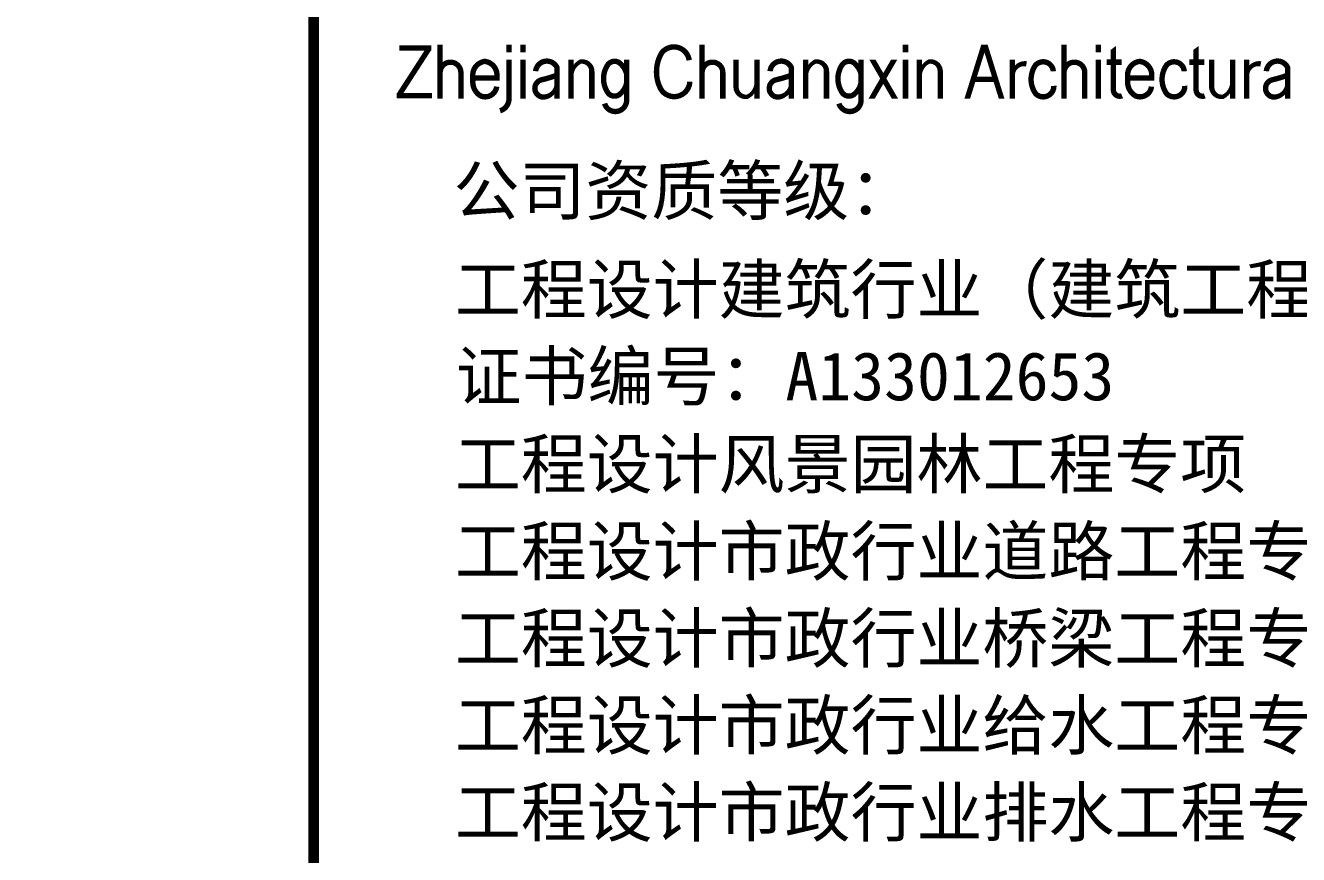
# Model space of a CAD drawing. Extents: x -976302 to -776254, y 5665 to 231437.
# Drawn here: x -786557 to -780041, y 126826 to 131072 of the extents above; entities that cross this region are included whole.
import ezdxf
from ezdxf.enums import TextEntityAlignment as Align

# ---------------------------------------------------------------- set-up
doc = ezdxf.new("R2010")
doc.units = 0
doc.header["$LTSCALE"] = 1000
doc.header["$MEASUREMENT"] = 0
doc.layers.add('0-cxFrame', color=155, linetype='Continuous')
doc.layers.add('0-cxText', color=131, linetype='Continuous', lineweight=25)
doc.styles.add('cx_biaoti', font='')
doc.styles.add('cx_tuming', font='simhei.ttf')
doc.styles.add('cx_tuqian1', font='')
doc.styles.add('黑体', font='simhei.ttf', dxfattribs={"height": 12})
doc.styles.get('cx_biaoti').set_extended_font_data('SimSun')
doc.styles.get('cx_tuqian1').set_extended_font_data('SimSun')

# ---------------------------------------------------------------- blocks, each defined once
blk = doc.blocks.new('zjcx_TT(Dragon)')
at = {"const_width": 25}
for points in [[(-6412.1, -4159.9), (-6412.1, -3907.9)], [(-6091.5, -3944), (-6091.5, -3907.9)], [(-6026.9, -3944), (-6026.9, -3907.9)], [(-5193.1, -4159.9), (-5193.1, -3907.9)], [(-4246.5, -3944), (-4246.5, -3907.9)], [(-3958.2, -4156.2), (-3881.8, -3911.6)], [(-3800, -4156.2), (-3876.4, -3911.6)], [(-3508.8, -4159.9), (-3508.8, -3907.9)], [(-3348.5, -3944), (-3348.5, -3907.9)], [(-6601.5, -3922.8), (-6453.5, -3922.8)], [(-6600.9, -4138.3), (-6466.1, -3929.6)], [(-6091.5, -4159.9), (-6091.5, -3977.3)], [(-6026.9, -4159.9), (-6026.9, -3977.3)], [(-5803.7, -4159.9), (-5803.7, -3977.3)], [(-5544.5, -4159.9), (-5544.5, -3977.3)], [(-5034.8, -4105), (-5034.8, -3977.3)], [(-4937.2, -3977.3), (-4937.2, -4159.9)], [(-4711.6, -4159.9), (-4711.6, -3977.3)], [(-4453.7, -4159.9), (-4453.7, -3977.3)], [(-4246.5, -4159.9), (-4246.5, -3977.3)], [(-4182.4, -4159.9), (-4182.4, -3977.3)], [(-3749.2, -4159.9), (-3749.2, -3977.3)], [(-3348.5, -4159.9), (-3348.5, -3977.3)], [(-3278.8, -4117.5), (-3278.8, -3932)], [(-2894, -4117.5), (-2894, -3932)], [(-2821.4, -4105), (-2821.4, -3977.3)], [(-2723.9, -3977.3), (-2723.9, -4159.9)], [(-2658.7, -4159.9), (-2658.7, -3977.3)], [(-6315.5, -4159.9), (-6315.5, -4037.9)], [(-5867.9, -4159.9), (-5867.9, -4012.9)], [(-5706.1, -4032.2), (-5706.1, -4159.9)], [(-5096.5, -4159.9), (-5096.5, -4037.9)], [(-4777.1, -4159.9), (-4777.1, -4012.9)], [(-4614.1, -4032.2), (-4614.1, -4159.9)], [(-4400.9, -4153.5), (-4302.8, -3983.9)], [(-4298.8, -4153.5), (-4396.9, -3983.9)], [(-4084.9, -4032.2), (-4084.9, -4159.9)], [(-3412.2, -4159.9), (-3412.2, -4037.9)], [(-3310, -3989.4), (-3240.5, -3989.4)], [(-2925.1, -3989.4), (-2855.7, -3989.4)], [(-2467.7, -4159.9), (-2467.7, -4012.9)], [(-6272.6, -4063.8), (-6135.1, -4063.8)], [(-3930.1, -4070), (-3827.2, -4070)], [(-3225.4, -4063.8), (-3088, -4063.8)], [(-6613.5, -4145.1), (-6450.1, -4145.1)]]:
    blk.add_lwpolyline(points, dxfattribs=at)
for points in [[(-5382.2, -3947.7, -0.673783), (-5253.1, -3980.6, -0.222028)], [(-5380.1, -3944.8, 0.263693), (-5385.7, -4113.9, 0.615609)], [(-6412.1, -4037.9, -1.001561), (-6315.5, -4037.9, 3.441563)], [(-6202.6, -3985.6, 0.395945), (-6260.1, -4052)], [(-6205.1, -3985.6, -0.395945), (-6147.6, -4052)], [(-5967.5, -4031.5, -0.787489), (-5867, -4017.6)], [(-5631.7, -4001.3, 0.318714), (-5628.8, -4135.3, 0.615609)], [(-5632.6, -4002.6, -0.476832), (-5572.1, -3997.1, -0.222028)], [(-5193.1, -4037.9, -1.001561), (-5096.5, -4037.9, 3.441563)], [(-4876.7, -4031.5, -0.787489), (-4776.2, -4017.6)], [(-4540.9, -4001.3, 0.318714), (-4538.1, -4135.3, 0.615609)], [(-4541.8, -4002.6, -0.476832), (-4481.3, -3997.1, -0.222028)], [(-3642.2, -4004.4, 0.318714), (-3639.4, -4138.4, 0.615609)], [(-3643.2, -4005.6, -0.686109), (-3558.8, -4031.9, -0.222028)], [(-3508.8, -4037.9, -1.001561), (-3412.2, -4037.9, 3.441563)], [(-3155.5, -3985.6, 0.395945), (-3213, -4052)], [(-3158, -3985.6, -0.395945), (-3100.4, -4052)], [(-3032.7, -4004.4, 0.318714), (-3029.9, -4138.4, 0.615609)], [(-3033.7, -4005.6, -0.686109), (-2949.4, -4031.9, -0.222028)], [(-2567.3, -4031.5, -0.787489), (-2466.7, -4017.6)], [(-6259.7, -4074.4, 0.295539), (-6222, -4147.4, 0.295539)], [(-5939.3, -4071.4, 0.886876), (-5931.4, -4152, 0.615609)], [(-5939.3, -4071.4, 0.030544), (-5870.1, -4050.9)], [(-5390.8, -4103.4, 0.810483), (-5250.2, -4080.4, 0.222028)], [(-4848.5, -4071.4, 0.886876), (-4840.6, -4152, 0.615609)], [(-4848.5, -4071.4, 0.030544), (-4779.3, -4050.9)], [(-3640.8, -4136.3, 0.682641), (-3556.2, -4099.6, 0.222028)], [(-3212.6, -4074.4, 0.295539), (-3174.8, -4147.4, 0.295539)], [(-3031.3, -4136.3, 0.682641), (-2946.7, -4099.6, 0.222028)], [(-2539, -4071.4, 0.886876), (-2531.1, -4152, 0.615609)], [(-2539, -4071.4, 0.030544), (-2469.9, -4050.9)], [(-6224.2, -4146.2, 0.506701), (-6149, -4103.1)], [(-5646.9, -4182.1, 0.945498), (-5545, -4156.9, 0.222028)], [(-5629.5, -4134.4, 0.40791), (-5575.2, -4138.1, 0.222028)], [(-4556.1, -4182.1, 0.945498), (-4454.2, -4156.9, 0.222028)], [(-4538.7, -4134.4, 0.40791), (-4484.4, -4138.1, 0.222028)], [(-3278.8, -4116.1, 0.5602), (-3238.9, -4145.9, 0.222028)], [(-3177.1, -4146.2, 0.506701), (-3101.8, -4103.1)], [(-2894, -4116.1, 0.5602), (-2854.1, -4145.9, 0.222028)], [(-6133.3, -4215.5, 0.333054), (-6091.5, -4159.9, 3.441563)]]:
    blk.add_lwpolyline(points, format="xyb", dxfattribs=at)
for points in [[(-3879.1, -3907.9, 29, 0, 0), (-3879.1, -3921.4, 25, 25, 0)], [(-3278.9, -3938.3, 28, 0, 0), (-3266.3, -3913.5, 25, 25, 0)], [(-2894, -3938.3, 28, 0, 0), (-2881.5, -3913.5, 25, 25, 0)], [(-4393.2, -3990.1, 28.8, 0, 0), (-4414.9, -3977.6, 25, 25, 0)], [(-4306.3, -3990.1, 28.8, 0, 0), (-4284.6, -3977.6, 25, 25, 0)], [(-5798.6, -4047.1, 15, 19.9, -0.277023), (-5756.3, -3985.7, 15, 19.9, -0.413565)], [(-5759.6, -3986.9, 20, 25, -0.474766), (-5706.1, -4034, 25, 25, 0)], [(-5572.1, -3997.1, 25, 20, -0.150596), (-5545.7, -4047.8, 25, 25, 0)], [(-4706.6, -4047.1, 15, 19.9, -0.277023), (-4664.2, -3985.7, 15, 19.9, -0.413565)], [(-4667.6, -3986.9, 20, 25, -0.474766), (-4614.1, -4034, 25, 25, 0)], [(-4481.3, -3997.1, 25, 20, -0.150596), (-4454.9, -4047.8, 25, 25, 0)], [(-4177.4, -4047.1, 15, 19.9, -0.277023), (-4135, -3985.7, 15, 19.9, -0.413565)], [(-4138.4, -3986.9, 20, 25, -0.474766), (-4084.9, -4034, 25, 25, 0)], [(-3683.7, -3997.6, 25, 15, 0.519598), (-3744.6, -4055.5, 25, 25, 0)], [(-2593.2, -3997.6, 25, 15, 0.519598), (-2654.1, -4055.5, 25, 25, 0)], [(-5932.4, -4152, 25, 15, 0.445668), (-5871.8, -4081.7, 25, 25, 0)], [(-5575.2, -4138.1, 25, 20, 0.200508), (-5545.6, -4077.4, 25, 25, 0)], [(-4942.3, -4090, 15, 19.9, -0.277023), (-4984.6, -4151.5, 15, 19.9, -0.413565)], [(-4841.6, -4152, 25, 15, 0.445668), (-4781, -4081.7, 25, 25, 0)], [(-4484.4, -4138.1, 25, 20, 0.200508), (-4454.8, -4077.4, 25, 25, 0)], [(-2728.9, -4090, 15, 19.9, -0.277023), (-2771.3, -4151.5, 15, 19.9, -0.413565)], [(-2532.1, -4152, 25, 15, 0.445668), (-2471.6, -4081.7, 25, 25, 0)], [(-4981.3, -4150.3, 20, 25, -0.474766), (-5034.8, -4103.2, 25, 25, 0)], [(-4397.3, -4147.3, 28.8, 0, 0), (-4419, -4159.9, 25, 25, 0)], [(-4302.4, -4147.3, 28.8, 0, 0), (-4280.7, -4159.9, 25, 25, 0)], [(-3955.1, -4147.4, 30.8, 0, 0), (-3972.7, -4159.9, 25, 25, 0)], [(-3803.1, -4147.4, 30.8, 0, 0), (-3785.5, -4159.9, 25, 25, 0)], [(-2767.9, -4150.3, 20, 25, -0.474766), (-2821.4, -4103.2, 25, 25, 0)]]:
    blk.add_lwpolyline(points, format="xyseb")
at = {"layer": '0-cxFrame', "const_width": 30}
blk.add_lwpolyline([(-7000, -10200.2), (0, -10200.2), (0, 0), (-7000, 0)], close=True, dxfattribs=at)
at = {"color": 7, "style": 'cx_biaoti'}
for s, p in [('公司资质等级：', (-6350, -4700)), ('工程设计建筑行业（建筑工程）   甲级', (-6343.7, -5159.7)), ('证书编号：A133012653', (-6339.9, -5563.5)), ('工程设计风景园林工程专项       乙级', (-6343.7, -5972.3)), ('工程设计市政行业道路工程专业   乙级', (-6343.7, -6378.5)), ('工程设计市政行业桥梁工程专业   乙级', (-6343.7, -6783.5)), ('工程设计市政行业给水工程专业   乙级', (-6343.7, -7188.5)), ('工程设计市政行业排水工程专业   乙级', (-6343.7, -7593.5))]:
    blk.add_text(s, height=225, dxfattribs=at).set_placement(p)
blk = doc.blocks.new('zjcx_T1(Dragon)')
at = {"layer": '0-cxFrame', "const_width": 50}
blk.add_lwpolyline([(-7000, 0), (0, 0), (0, 57400), (-7000, 57400)], close=True, dxfattribs=at)
at = {"layer": '0-cxFrame'}
blk.add_blockref('zjcx_TT(Dragon)', (0, 57400), dxfattribs=at)
blk = doc.blocks.new('TK22.A1 L(Dragon)')
at = {"layer": '0-cxFrame', "const_width": 0.5}
for points in [[(-80, 10), (-821, 10), (-821, 584), (-80, 584)], [(-10, 10), (-80, 10), (-80, 584), (-10, 584)]]:
    blk.add_lwpolyline(points, close=True, dxfattribs=at)
at = {"layer": '0-cxFrame', "xscale": 0.01, "yscale": 0.01, "zscale": 0.01}
blk.add_blockref('zjcx_T1(Dragon)', (-10, 10), dxfattribs=at)
at = {"style": '黑体', "flags": 4}
blk.add_attdef('图幅', text='', height=3.3, dxfattribs=at).set_placement((-40, 3), align=Align.RIGHT)
at = {"layer": '0-cxText', "flags": 4}
for tag, height, style, p in [('建设单位', 3.5, 'cx_tuming', (-45, 240)), ('项目名称', 3.5, 'cx_tuming', (-45, 210)), ('子项名称', 3.5, 'cx_tuming', (-45, 180)), ('工程编号', 3.3, 'cx_tuqian1', (-35, 165)), ('图名1', 3.5, 'cx_tuming', (-45, 87)), ('图名2', 3.5, 'cx_tuming', (-45, 79)), ('图名3', 3.5, 'cx_tuming', (-45, 71)), ('出图日期', 3.3, 'cx_tuqian1', (-39, 60)), ('专业', 3.3, 'cx_tuqian1', (-55, 52)), ('图号', 3.3, 'cx_tuqian1', (-55, 44)), ('版次', 3.3, 'cx_tuqian1', (-20, 44))]:
    blk.add_attdef(tag, text='', height=height, dxfattribs=dict(at, style=style)).set_placement(p, align=Align.MIDDLE)
at = {"layer": 'Defpoints', "color": 6, "flags": 4}
for tag, height, style, p in [('tufu', 3.3, '黑体', (-12, 12)), ('dwfname', 4, 'cx_tuqian1', (-80, 3))]:
    blk.add_attdef(tag, text='', height=height, dxfattribs=dict(at, style=style)).set_placement(p, align=Align.RIGHT)

msp = doc.modelspace()

# ---------------------------------------------------------------- block references
at = {"layer": '0-cxFrame', "xscale": 110, "yscale": 110, "zscale": 110}
msp.add_blockref('TK22.A1 L(Dragon)', (-776281.3, 71032.5), dxfattribs=at)

doc.saveas('drawing.dxf')
